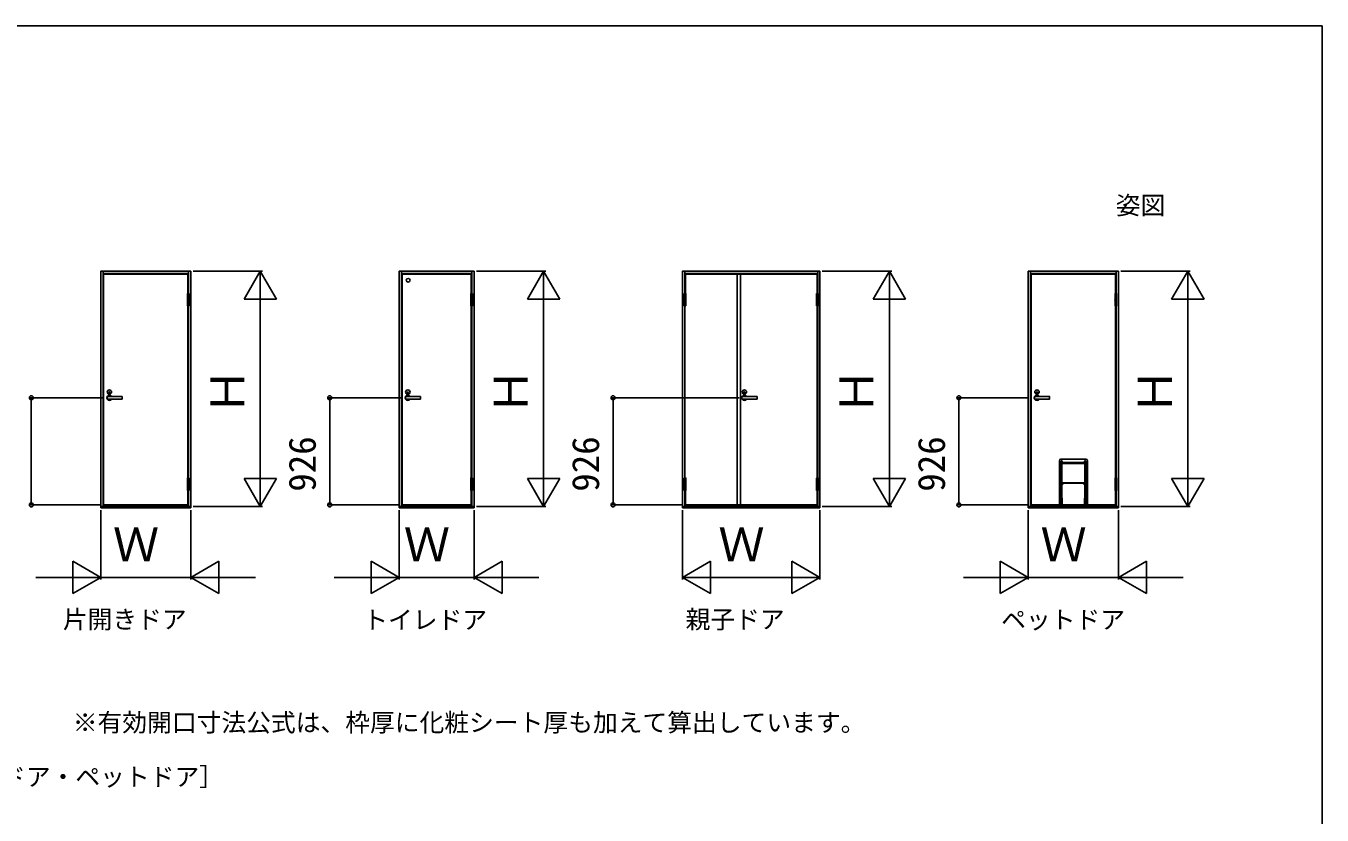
# Model space of a CAD drawing. Units: millimetres, scale not verified. Extents: x -700 to 700, y -1045 to 1039.
# Drawn here: x 140 to 700, y 654 to 995 of the extents above; entities that cross this region are included whole.
import ezdxf
from ezdxf.enums import TextEntityAlignment as Align

# ---------------------------------------------------------------- set-up
doc = ezdxf.new("R2010")
doc.units = ezdxf.units.MM
doc.header["$LTSCALE"] = 4
for name, color, linetype in [('0-2_USER1', 3, 'Continuous'), ('0-6_YKK_A1', 4, 'Continuous'), ('0-7_YKK_D', 6, 'Continuous'), ('0-8_YKK_ZWAK', 7, 'Continuous')]:
    doc.layers.add(name, color=color, linetype=linetype)
doc.styles.add('ＭＳ ゴシック', font='')
doc.styles.get('ＭＳ ゴシック').set_extended_font_data('MS Gothic')

msp = doc.modelspace()

# ---------------------------------------------------------------- linework, layer by layer
at = {"layer": '0-6_YKK_A1'}
for p, q in [((210.15, 800.038), (210.15, 874.438)), ((210.4, 800.038), (210.4, 874.438)), ((332.55, 800.038), (332.55, 874.438)), ((332.8, 800.038), (332.8, 874.438)), ((481.95, 800.038), (481.95, 874.438)), ((482.2, 800.038), (482.2, 874.438)), ((610.85, 800.038), (610.85, 874.438)), ((611.1, 800.038), (611.1, 874.438)), ((175.2, 835.013), (175.2, 835.3)), ((175.2, 834.488), (175.2, 835.013)), ((175.2, 834.2), (175.2, 834.488)), ((181.65, 835.35), (175.25, 835.35)), ((176.2, 836.824), (176.2, 837.276)), ((176.3, 837.276), (176.2, 837.276)), ((176.2, 836.824), (176.3, 836.824)), ((176.3, 836.824), (176.3, 837.276)), ((181.7, 835.3), (181.7, 835.013)), ((304.1, 835.013), (304.1, 835.3)), ((304.1, 834.488), (304.1, 835.013)), ((304.1, 834.2), (304.1, 834.488)), ((310.55, 835.35), (304.15, 835.35)), ((305.1, 836.824), (305.1, 837.276)), ((305.2, 837.276), (305.1, 837.276)), ((305.1, 836.824), (305.2, 836.824)), ((305.2, 836.824), (305.2, 837.276)), ((310.6, 835.3), (310.6, 835.013)), ((449.5, 835.013), (449.5, 835.3)), ((449.5, 834.488), (449.5, 835.013)), ((449.5, 834.2), (449.5, 834.488)), ((455.95, 835.35), (449.55, 835.35)), ((450.5, 836.824), (450.5, 837.276)), ((450.6, 837.276), (450.5, 837.276)), ((450.5, 836.824), (450.6, 836.824)), ((450.6, 836.824), (450.6, 837.276)), ((456, 835.3), (456, 835.013)), ((575.9, 835.013), (575.9, 835.3)), ((575.9, 834.488), (575.9, 835.013)), ((575.9, 834.2), (575.9, 834.488)), ((582.35, 835.35), (575.95, 835.35)), ((576.9, 836.824), (576.9, 837.276)), ((577, 837.276), (576.9, 837.276)), ((576.9, 836.824), (577, 836.824)), ((577, 836.824), (577, 837.276)), ((582.4, 835.3), (582.4, 835.013)), ((175.25, 834.15), (181.65, 834.15)), ((304.15, 834.15), (310.55, 834.15)), ((449.55, 834.15), (455.95, 834.15)), ((575.95, 834.15), (582.35, 834.15)), ((586.6, 807.55), (586.6, 788.45)), ((587.25, 808.2), (598.053, 808.2)), ((587.255, 806.825), (587.255, 807.17)), ((587.255, 806.825), (587.255, 791.305)), ((587.255, 806.825), (598.045, 806.825)), ((587.287, 807.185), (587.302, 807.185)), ((587.65, 806.355), (587.65, 791.355)), ((597.65, 806.355), (587.65, 806.355)), ((587.7, 806.305), (597.6, 806.305)), ((587.7, 797.91), (587.7, 806.305)), ((587.885, 806.9), (587.885, 807.185)), ((597.415, 807.185), (597.415, 806.9)), ((597.6, 806.305), (597.6, 797.485)), ((597.65, 791.355), (597.65, 806.355)), ((598.045, 807.17), (598.045, 806.825)), ((598.045, 794.53), (598.045, 806.825)), ((598.7, 788.45), (598.7, 807.55)), ((587.7, 806.23), (587.65, 806.23)), ((587.65, 805.98), (587.7, 805.98)), ((587.7, 805.905), (587.65, 805.905)), ((597.65, 806.23), (597.6, 806.23)), ((597.6, 805.98), (597.65, 805.98)), ((597.65, 805.905), (597.6, 805.905)), ((587.7, 797.8), (587.7, 797.91)), ((587.7, 797.874), (588.145, 797.874)), ((588.145, 797.85), (587.7, 797.85)), ((587.7, 797.8), (587.7, 797.55)), ((587.7, 797.55), (587.7, 797.485)), ((588.145, 797.55), (587.7, 797.55)), ((587.7, 797.4), (587.82, 797.4)), ((587.7, 791.305), (587.7, 797.4)), ((587.725, 797.4), (588.17, 797.4)), ((587.75, 797.435), (588.095, 797.435)), ((588.145, 797.935), (588.145, 797.91)), ((588.145, 797.935), (597.155, 797.935)), ((588.145, 797.9), (588.145, 797.91)), ((588.145, 797.9), (588.145, 797.85)), ((588.145, 797.55), (588.145, 797.85)), ((588.145, 797.835), (588.18, 797.835)), ((588.145, 797.565), (588.18, 797.565)), ((588.145, 797.55), (588.145, 797.485)), ((588.17, 797.4), (588.18, 797.4)), ((588.18, 797.835), (588.18, 797.565)), ((588.18, 797.565), (588.18, 797.4)), ((597.12, 797.9), (597.12, 797.835)), ((597.12, 797.565), (597.12, 797.835)), ((597.12, 797.835), (597.155, 797.835)), ((597.12, 797.565), (597.155, 797.565)), ((597.12, 797.4), (597.12, 797.565)), ((597.12, 797.4), (597.13, 797.4)), ((597.13, 797.4), (597.575, 797.4)), ((597.155, 797.935), (597.155, 797.485)), ((597.6, 797.874), (597.155, 797.874)), ((597.6, 797.85), (597.155, 797.85)), ((597.6, 797.55), (597.155, 797.55)), ((597.205, 797.435), (597.55, 797.435)), ((597.45, 797.4), (597.6, 797.4)), ((597.6, 797.4), (597.6, 791.3)), ((587.255, 791.305), (587.255, 791.205)), ((587.255, 791.305), (587.6, 791.305)), ((587.255, 791.205), (587.38, 791.205)), ((587.255, 791.205), (587.255, 790.805)), ((587.255, 790.805), (587.255, 790.705)), ((587.255, 790.805), (587.32, 790.805)), ((587.255, 790.705), (587.255, 789.35)), ((587.32, 790.705), (587.255, 790.705)), ((587.455, 790.95), (587.32, 790.815)), ((587.32, 790.815), (587.32, 790.805)), ((587.32, 790.805), (587.32, 790.53)), ((587.32, 790.53), (587.32, 789.53)), ((587.32, 789.53), (587.32, 789.245)), ((587.455, 791.13), (587.455, 790.95)), ((587.535, 791.03), (587.455, 790.95)), ((587.535, 791.03), (587.61, 791.03)), ((587.535, 790.53), (587.535, 791.03)), ((587.535, 790.53), (587.61, 790.53)), ((587.535, 789.03), (587.535, 789.53)), ((587.535, 789.53), (587.61, 789.53)), ((587.61, 791.03), (587.61, 790.53)), ((587.61, 791.03), (587.7, 791.03)), ((587.61, 790.53), (587.61, 789.53)), ((587.61, 789.53), (587.61, 789.03)), ((587.7, 791.305), (587.79, 791.305)), ((587.7, 791.03), (587.79, 791.03)), ((587.7, 791.03), (587.7, 789.03)), ((587.79, 791.305), (587.79, 788.755)), ((597.51, 791.3), (597.6, 791.3)), ((597.51, 788.75), (597.51, 791.3)), ((597.51, 791.03), (597.6, 791.03)), ((597.6, 789.03), (597.6, 791.03)), ((597.6, 791.03), (597.69, 791.03)), ((597.69, 791.03), (597.765, 791.03)), ((597.69, 790.53), (597.69, 791.03)), ((597.69, 789.53), (597.765, 789.53)), ((597.69, 789.03), (597.69, 789.53)), ((597.7, 791.305), (597.756, 791.305)), ((597.756, 791.305), (598.045, 791.305)), ((597.765, 791.03), (597.765, 790.53)), ((597.845, 790.95), (597.765, 791.03)), ((597.765, 789.53), (597.765, 789.03)), ((597.845, 790.95), (597.845, 791.13)), ((597.98, 790.815), (597.845, 790.95)), ((597.92, 791.205), (598.045, 791.205)), ((597.98, 790.705), (597.98, 790.815)), ((597.98, 790.805), (598.045, 790.805)), ((597.98, 789.53), (597.98, 790.705)), ((597.98, 789.245), (597.98, 789.53)), ((598.045, 793.53), (598.045, 794.53)), ((598.045, 791.205), (598.045, 793.53)), ((598.045, 790.905), (598.045, 791.305)), ((598.045, 790.805), (598.045, 790.905)), ((598.045, 789.28), (598.045, 790.705)), ((172.5, 787.15), (172.5, 787.75)), ((173.5, 787.75), (172.5, 787.75)), ((211.4, 787.15), (172.5, 787.15)), ((210.4, 787.925), (173.5, 787.925)), ((173.5, 787.925), (173.5, 787.75)), ((210.4, 787.925), (210.4, 787.75)), ((210.4, 787.75), (211.4, 787.75)), ((211.4, 787.15), (211.4, 787.75)), ((301.4, 787.15), (301.4, 787.75)), ((302.4, 787.75), (301.4, 787.75)), ((333.8, 787.15), (301.4, 787.15)), ((332.8, 787.925), (302.4, 787.925)), ((302.4, 787.925), (302.4, 787.75)), ((332.8, 787.925), (332.8, 787.75)), ((332.8, 787.75), (333.8, 787.75)), ((333.8, 787.15), (333.8, 787.75)), ((423.8, 787.15), (423.8, 787.75)), ((424.8, 787.75), (423.8, 787.75)), ((483.2, 787.15), (423.8, 787.15)), ((482.2, 787.925), (424.8, 787.925)), ((424.8, 787.925), (424.8, 787.75)), ((482.2, 787.925), (482.2, 787.75)), ((482.2, 787.75), (483.2, 787.75)), ((483.2, 787.15), (483.2, 787.75)), ((573.2, 787.15), (573.2, 787.75)), ((574.2, 787.75), (573.2, 787.75)), ((612.1, 787.15), (573.2, 787.15)), ((611.1, 787.925), (574.2, 787.925)), ((574.2, 787.925), (574.2, 787.75)), ((586.6, 788.45), (587.025, 788.45)), ((587.025, 788.45), (587.255, 788.45)), ((587.255, 789.35), (587.32, 789.45)), ((587.255, 789.35), (587.255, 789.28)), ((587.255, 789.28), (587.255, 789.18)), ((587.288, 789.28), (587.255, 789.28)), ((587.255, 789.18), (587.255, 789.08)), ((587.38, 789.18), (587.255, 789.18)), ((587.255, 789.08), (587.255, 788.78)), ((587.255, 788.78), (587.38, 788.78)), ((587.255, 788.78), (587.255, 788.68)), ((587.255, 788.68), (587.38, 788.68)), ((587.255, 788.68), (587.255, 788.45)), ((587.255, 788.45), (587.65, 788.45)), ((587.32, 789.33), (587.288, 789.28)), ((587.32, 789.245), (587.385, 789.18)), ((587.38, 788.68), (587.455, 788.68)), ((587.385, 789.18), (587.455, 789.11)), ((587.455, 789.11), (587.535, 789.03)), ((587.455, 789.105), (587.455, 788.855)), ((587.455, 788.68), (587.6, 788.68)), ((587.535, 789.03), (587.61, 789.03)), ((587.61, 789.03), (587.7, 789.03)), ((587.65, 788.63), (587.65, 788.45)), ((587.7, 789.03), (587.79, 789.03)), ((587.7, 788.65), (587.7, 788.755)), ((587.7, 788.755), (587.79, 788.755)), ((587.85, 788.5), (597.45, 788.5)), ((597.5, 788.65), (597.5, 788.651)), ((597.51, 789.03), (597.6, 789.03)), ((597.51, 788.75), (597.6, 788.75)), ((597.6, 789.03), (597.69, 789.03)), ((597.6, 788.75), (597.6, 788.65)), ((597.65, 788.45), (597.65, 788.63)), ((597.65, 788.45), (598.045, 788.45)), ((597.69, 789.03), (597.765, 789.03)), ((597.7, 788.68), (597.845, 788.68)), ((597.765, 789.03), (597.845, 789.11)), ((597.845, 789.11), (597.915, 789.18)), ((597.845, 788.855), (597.845, 789.105)), ((597.845, 788.68), (597.92, 788.68)), ((597.915, 789.18), (597.98, 789.245)), ((598.045, 789.18), (597.92, 789.18)), ((597.92, 788.78), (598.045, 788.78)), ((597.92, 788.68), (598.045, 788.68)), ((597.98, 789.45), (598.045, 789.35)), ((598.012, 789.28), (597.98, 789.33)), ((598.012, 789.28), (598.045, 789.28)), ((598.045, 789.18), (598.045, 789.28)), ((598.045, 789.08), (598.045, 789.18)), ((598.045, 788.78), (598.045, 789.08)), ((598.045, 788.68), (598.045, 788.78)), ((598.045, 788.68), (598.045, 788.45)), ((598.045, 788.45), (598.7, 788.45)), ((611.1, 787.925), (611.1, 787.75)), ((611.1, 787.75), (612.1, 787.75)), ((612.1, 787.15), (612.1, 787.75))]:
    msp.add_line(p, q, dxfattribs=at)
for points in [[(172.5, 787.75), (173.5, 787.75), (173.5, 889.4), (172.5, 889.4)], [(173.5, 888.4), (210.4, 888.4), (210.4, 889.4), (173.5, 889.4)], [(301.4, 787.75), (302.4, 787.75), (302.4, 889.4), (301.4, 889.4)], [(302.4, 888.4), (332.8, 888.4), (332.8, 889.4), (302.4, 889.4)], [(423.8, 787.75), (424.8, 787.75), (424.8, 889.4), (423.8, 889.4)], [(424.8, 888.4), (482.2, 888.4), (482.2, 889.4), (424.8, 889.4)], [(448.8, 788.45), (447.45, 788.45), (447.45, 888.15), (448.8, 888.15)], [(573.2, 787.75), (574.2, 787.75), (574.2, 889.4), (573.2, 889.4)], [(574.2, 888.4), (611.1, 888.4), (611.1, 889.4), (574.2, 889.4)], [(209.945, 876.988), (210.655, 876.988), (210.655, 879.738), (209.945, 879.738)], [(332.345, 876.988), (333.055, 876.988), (333.055, 879.738), (332.345, 879.738)], [(425.255, 876.988), (424.545, 876.988), (424.545, 879.738), (425.255, 879.738)], [(481.745, 876.988), (482.455, 876.988), (482.455, 879.738), (481.745, 879.738)], [(610.645, 876.988), (611.355, 876.988), (611.355, 879.738), (610.645, 879.738)], [(209.942, 876.913), (210.657, 876.913), (210.657, 876.988), (209.942, 876.988)], [(209.945, 874.438), (210.655, 874.438), (210.655, 876.913), (209.945, 876.913)], [(332.342, 876.913), (333.057, 876.913), (333.057, 876.988), (332.342, 876.988)], [(332.345, 874.438), (333.055, 874.438), (333.055, 876.913), (332.345, 876.913)], [(425.257, 876.913), (424.542, 876.913), (424.542, 876.988), (425.257, 876.988)], [(425.255, 874.438), (424.545, 874.438), (424.545, 876.913), (425.255, 876.913)], [(481.742, 876.913), (482.457, 876.913), (482.457, 876.988), (481.742, 876.988)], [(481.745, 874.438), (482.455, 874.438), (482.455, 876.913), (481.745, 876.913)], [(610.642, 876.913), (611.357, 876.913), (611.357, 876.988), (610.642, 876.988)], [(610.645, 874.438), (611.355, 874.438), (611.355, 876.913), (610.645, 876.913)], [(209.942, 797.213), (210.657, 797.213), (210.657, 797.288), (209.942, 797.288)], [(209.945, 797.288), (210.655, 797.288), (210.655, 800.038), (209.945, 800.038)], [(209.945, 794.738), (210.655, 794.738), (210.655, 797.213), (209.945, 797.213)], [(332.342, 797.213), (333.057, 797.213), (333.057, 797.288), (332.342, 797.288)], [(332.345, 797.288), (333.055, 797.288), (333.055, 800.038), (332.345, 800.038)], [(332.345, 794.738), (333.055, 794.738), (333.055, 797.213), (332.345, 797.213)], [(425.257, 797.213), (424.542, 797.213), (424.542, 797.288), (425.257, 797.288)], [(425.255, 797.288), (424.545, 797.288), (424.545, 800.038), (425.255, 800.038)], [(425.255, 794.738), (424.545, 794.738), (424.545, 797.213), (425.255, 797.213)], [(481.742, 797.213), (482.457, 797.213), (482.457, 797.288), (481.742, 797.288)], [(481.745, 797.288), (482.455, 797.288), (482.455, 800.038), (481.745, 800.038)], [(481.745, 794.738), (482.455, 794.738), (482.455, 797.213), (481.745, 797.213)], [(610.642, 797.213), (611.357, 797.213), (611.357, 797.288), (610.642, 797.288)], [(610.645, 797.288), (611.355, 797.288), (611.355, 800.038), (610.645, 800.038)], [(610.645, 794.738), (611.355, 794.738), (611.355, 797.213), (610.645, 797.213)]]:
    msp.add_lwpolyline(points, close=True, dxfattribs=at)
for points in [[(210.15, 879.738), (210.15, 888.15), (173.75, 888.15), (173.75, 788.45), (210.15, 788.45), (210.15, 794.738)], [(210.4, 879.738), (210.4, 889.4), (211.4, 889.4), (211.4, 787.75), (210.4, 787.75), (210.4, 794.738)], [(332.55, 879.738), (332.55, 888.15), (302.65, 888.15), (302.65, 788.45), (332.55, 788.45), (332.55, 794.738)], [(332.8, 879.738), (332.8, 889.4), (333.8, 889.4), (333.8, 787.75), (332.8, 787.75), (332.8, 794.738)], [(425.05, 879.738), (425.05, 888.15), (447.45, 888.15), (447.45, 788.45), (425.05, 788.45), (425.05, 794.738)], [(481.95, 879.738), (481.95, 888.15), (448.8, 888.15), (448.8, 788.45), (481.95, 788.45), (481.95, 794.738)], [(482.2, 879.738), (482.2, 889.4), (483.2, 889.4), (483.2, 787.75), (482.2, 787.75), (482.2, 794.738)], [(610.85, 879.738), (610.85, 888.15), (574.45, 888.15), (574.45, 788.45), (610.85, 788.45), (610.85, 794.738)], [(611.1, 879.738), (611.1, 889.4), (612.1, 889.4), (612.1, 787.75), (611.1, 787.75), (611.1, 794.738)], [(181.7, 835.013), (181.7, 834.488), (181.7, 834.2)], [(310.6, 835.013), (310.6, 834.488), (310.6, 834.2)], [(456, 835.013), (456, 834.488), (456, 834.2)], [(582.4, 835.013), (582.4, 834.488), (582.4, 834.2)], [(588.18, 797.835), (588.18, 797.9), (597.12, 797.9)], [(597.69, 789.53), (597.69, 790.53), (597.765, 790.53)], [(597.98, 790.705), (598.045, 790.705), (598.045, 790.805)]]:
    msp.add_lwpolyline(points, dxfattribs=at)
for centre, radius in [((305.3, 885.5), 0.8), ((176.25, 837.2), 0.95), ((176.25, 837.05), 0.253), ((305.15, 837.2), 0.95), ((305.15, 837.05), 0.253), ((450.55, 837.2), 0.95), ((450.55, 837.05), 0.253), ((576.95, 837.2), 0.95), ((576.95, 837.05), 0.253), ((587.57, 807.185), 0.282), ((597.73, 807.185), 0.282)]:
    msp.add_circle(centre, radius, dxfattribs=at)
for centre, radius, start, end in [((176.25, 834.75), 1.175, 153.33134, 206.66866), ((175.25, 835.3), 0.05, 90, 180), ((176.25, 834.75), 1.175, 30.70636, 149.36289), ((181.65, 835.3), 0.05, 0, 90), ((305.15, 834.75), 1.175, 153.33134, 206.66866), ((304.15, 835.3), 0.05, 90, 180), ((305.15, 834.75), 1.175, 30.70636, 149.36289), ((310.55, 835.3), 0.05, 0, 90), ((450.55, 834.75), 1.175, 153.33134, 206.66866), ((449.55, 835.3), 0.05, 90, 180), ((450.55, 834.75), 1.175, 30.70636, 149.36289), ((455.95, 835.3), 0.05, 0, 90), ((576.95, 834.75), 1.175, 153.33134, 206.66866), ((575.95, 835.3), 0.05, 90, 180), ((576.95, 834.75), 1.175, 30.70636, 149.36289), ((582.35, 835.3), 0.05, 0, 90), ((175.25, 834.2), 0.05, 180, 270), ((176.25, 834.75), 1.175, 210.63711, 329.29364), ((181.65, 834.2), 0.05, 270, 0), ((304.15, 834.2), 0.05, 180, 270), ((305.15, 834.75), 1.175, 210.63711, 329.29364), ((310.55, 834.2), 0.05, 270, 0), ((449.55, 834.2), 0.05, 180, 270), ((450.55, 834.75), 1.175, 210.63711, 329.29364), ((455.95, 834.2), 0.05, 270, 0), ((575.95, 834.2), 0.05, 180, 270), ((576.95, 834.75), 1.175, 210.63711, 329.29364), ((582.35, 834.2), 0.05, 270, 0), ((587.25, 807.55), 0.65, 90, 180), ((587.57, 807.185), 0.315, 0, 182.69614), ((587.96, 806.9), 0.075, 180, 270), ((597.34, 806.9), 0.075, 270, 0), ((597.73, 807.185), 0.315, 357.30386, 180), ((598.05, 807.55), 0.65, 0, 90), ((587.75, 797.485), 0.05, 180, 270), ((588.095, 797.485), 0.05, 270, 0), ((597.205, 797.485), 0.05, 180, 270), ((597.55, 797.485), 0.05, 270, 0), ((587.38, 791.13), 0.075, 0, 90), ((587.6, 791.355), 0.05, 270, 0), ((597.7, 791.355), 0.05, 180, 270), ((597.92, 791.13), 0.075, 90, 180), ((587.38, 788.855), 0.075, 270, 0), ((587.6, 788.63), 0.05, 0, 90), ((587.85, 788.65), 0.15, 180, 270), ((597.45, 788.65), 0.15, 270, 0), ((597.7, 788.63), 0.05, 90, 180), ((597.92, 788.855), 0.075, 180, 270)]:
    msp.add_arc(centre, radius, start, end, dxfattribs=at)
at = {"layer": '0-7_YKK_D'}
for p, q in [((212.4, 889.4), (242.4, 889.4)), ((241.4, 889.4), (234.4, 877.276)), ((241.4, 889.4), (248.4, 877.276)), ((241.4, 889.4), (241.4, 865.151)), ((334.8, 889.4), (364.8, 889.4)), ((363.8, 889.4), (356.8, 877.276)), ((363.8, 889.4), (370.8, 877.276)), ((363.8, 889.4), (363.8, 865.151)), ((484.2, 889.4), (514.2, 889.4)), ((513.2, 889.4), (506.2, 877.276)), ((513.2, 889.4), (520.2, 877.276)), ((513.2, 889.4), (513.2, 865.151)), ((613.1, 889.4), (643.1, 889.4)), ((642.1, 889.4), (635.1, 877.276)), ((642.1, 889.4), (649.1, 877.276)), ((642.1, 889.4), (642.1, 865.151)), ((234.4, 877.276), (248.4, 877.276)), ((241.4, 875.4), (241.4, 801.75)), ((356.8, 877.276), (370.8, 877.276)), ((363.8, 875.4), (363.8, 801.75)), ((506.2, 877.276), (520.2, 877.276)), ((513.2, 875.4), (513.2, 801.75)), ((635.1, 877.276), (649.1, 877.276)), ((642.1, 875.4), (642.1, 801.75)), ((174.025, 834.75), (141.5, 834.75)), ((142.5, 788.45), (142.5, 834.75)), ((302.925, 834.75), (270.4, 834.75)), ((271.4, 834.75), (271.4, 788.45)), ((448.325, 834.75), (392.8, 834.75)), ((393.8, 834.75), (393.8, 788.45)), ((572.975, 834.75), (542.2, 834.75)), ((543.2, 788.45), (543.2, 834.75)), ((241.4, 787.75), (241.4, 811.999)), ((363.8, 787.75), (363.8, 811.999)), ((513.2, 787.75), (513.2, 811.999)), ((642.1, 787.75), (642.1, 811.999)), ((241.4, 787.75), (234.4, 799.874)), ((248.4, 799.874), (234.4, 799.874)), ((241.4, 787.75), (248.4, 799.874)), ((363.8, 787.75), (356.8, 799.874)), ((370.8, 799.874), (356.8, 799.874)), ((363.8, 787.75), (370.8, 799.874)), ((513.2, 787.75), (506.2, 799.874)), ((520.2, 799.874), (506.2, 799.874)), ((513.2, 787.75), (520.2, 799.874)), ((642.1, 787.75), (635.1, 799.874)), ((649.1, 799.874), (635.1, 799.874)), ((642.1, 787.75), (649.1, 799.874)), ((172.75, 788.45), (141.5, 788.45)), ((172.5, 786.15), (172.5, 756.15)), ((211.4, 786.15), (211.4, 756.15)), ((212.4, 787.75), (242.4, 787.75)), ((301.65, 788.45), (270.4, 788.45)), ((301.4, 786.15), (301.4, 756.15)), ((333.8, 786.15), (333.8, 756.15)), ((334.8, 787.75), (364.8, 787.75)), ((424.05, 788.45), (392.8, 788.45)), ((423.8, 786.15), (423.8, 756.15)), ((483.2, 786.15), (483.2, 756.15)), ((484.2, 787.75), (514.2, 787.75)), ((573.45, 788.45), (542.2, 788.45)), ((573.2, 786.15), (573.2, 756.15)), ((612.1, 786.15), (612.1, 756.15)), ((613.1, 787.75), (643.1, 787.75)), ((172.5, 757.15), (160.376, 764.15)), ((160.376, 764.15), (160.376, 750.15)), ((211.4, 757.15), (223.524, 764.15)), ((223.524, 750.15), (223.524, 764.15)), ((301.4, 757.15), (289.276, 764.15)), ((289.276, 764.15), (289.276, 750.15)), ((333.8, 757.15), (345.924, 764.15)), ((345.924, 750.15), (345.924, 764.15)), ((423.8, 757.15), (435.924, 764.15)), ((435.924, 750.15), (435.924, 764.15)), ((483.2, 757.15), (471.076, 764.15)), ((471.076, 764.15), (471.076, 750.15)), ((573.2, 757.15), (561.076, 764.15)), ((561.076, 764.15), (561.076, 750.15)), ((612.1, 757.15), (624.224, 764.15)), ((624.224, 750.15), (624.224, 764.15)), ((158.5, 757.15), (144.5, 757.15)), ((172.5, 757.15), (148.251, 757.15)), ((172.5, 757.15), (160.376, 750.15)), ((172.5, 757.15), (186.5, 757.15)), ((186.5, 757.15), (197.4, 757.15)), ((211.4, 757.15), (197.4, 757.15)), ((211.4, 757.15), (223.524, 750.15)), ((211.4, 757.15), (235.649, 757.15)), ((225.4, 757.15), (239.4, 757.15)), ((287.4, 757.15), (273.4, 757.15)), ((301.4, 757.15), (277.151, 757.15)), ((301.4, 757.15), (289.276, 750.15)), ((301.4, 757.15), (333.8, 757.15)), ((333.8, 757.15), (345.924, 750.15)), ((333.8, 757.15), (358.049, 757.15)), ((347.8, 757.15), (361.8, 757.15)), ((423.8, 757.15), (435.924, 750.15)), ((423.8, 757.15), (448.049, 757.15)), ((437.8, 757.15), (469.2, 757.15)), ((483.2, 757.15), (458.951, 757.15)), ((483.2, 757.15), (471.076, 750.15)), ((559.2, 757.15), (545.2, 757.15)), ((573.2, 757.15), (548.951, 757.15)), ((573.2, 757.15), (561.076, 750.15)), ((573.2, 757.15), (587.2, 757.15)), ((587.2, 757.15), (598.1, 757.15)), ((612.1, 757.15), (598.1, 757.15)), ((612.1, 757.15), (624.224, 750.15)), ((612.1, 757.15), (636.349, 757.15)), ((626.1, 757.15), (640.1, 757.15))]:
    msp.add_line(p, q, dxfattribs=at)
for centre in [(142.5, 834.75), (271.4, 834.75), (393.8, 834.75), (543.2, 834.75), (142.5, 788.45), (271.4, 788.45), (393.8, 788.45), (543.2, 788.45)]:
    msp.add_circle(centre, 0.85, dxfattribs=at)
at = {"layer": '0-8_YKK_ZWAK'}
msp.add_line((-699.9, 995.4), (700.1, 995.4), dxfattribs=at)
msp.add_lwpolyline([(-699.9, -1044.6), (700.1, -1044.6), (700.1, 995.4)], dxfattribs=at)

# ---------------------------------------------------------------- texts
at = {"layer": '0-2_USER1', "style": 'ＭＳ ゴシック'}
for s, p in [('姿図', (610.973, 911.589)), ('片開きドア', (156.112, 732.716)), ('トイレドア', (285.882, 732.533)), ('親子ドア', (425.134, 732.716)), ('ペットドア', (561.489, 732.594)), ('※有効開口寸法公式は、枠厚に化粧シート厚も加えて算出しています。', (160.409, 688.16)), ('［片開きドア・トイレドア・ペットドア］', (22.425, 664.693))]:
    msp.add_text(s, height=7.845, dxfattribs=at).set_placement(p, align=Align.BOTTOM_LEFT)
at = {"layer": '0-7_YKK_D', "style": 'ＭＳ ゴシック'}
for s, height, p in [('Ｈ', 14.66, (238.9, 827.439)), ('Ｈ', 14.66, (361.3, 827.439)), ('Ｈ', 14.66, (510.7, 827.439)), ('Ｈ', 14.66, (639.6, 827.439)), ('926', 11.73, (268.9, 794.145)), ('926', 11.73, (391.3, 794.145)), ('926', 11.73, (540.7, 794.145))]:
    msp.add_text(s, height=height, rotation=90, dxfattribs=at).set_placement(p, align=Align.BOTTOM_LEFT)
for p in [(177.745, 759.65), (303.395, 759.65), (439.295, 759.65), (578.445, 759.65)]:
    msp.add_text('Ｗ', height=14.66, dxfattribs=at).set_placement(p, align=Align.BOTTOM_LEFT)

doc.saveas('drawing.dxf')
